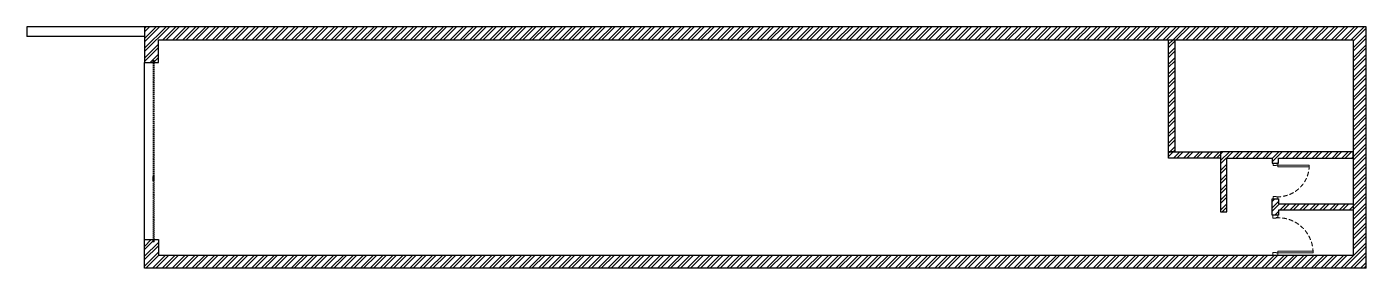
# Model space of a CAD drawing. Header units: feet. Extents: x -31848 to 0, y 0 to 5741.
import ezdxf

# ---------------------------------------------------------------- set-up
doc = ezdxf.new("R2010")
doc.units = ezdxf.units.FT
doc.header["$LTSCALE"] = 33
doc.header["$MEASUREMENT"] = 0
doc.linetypes.add('HIDDEN2', pattern=[4.7625, 3.175, -1.5875])
doc.linetypes.add('HIDDENX2', pattern=[0.75, 0.5, -0.25])
for name, color, linetype, lineweight in [('A-shutter', 8, 'Continuous', 18), ('A-WALL HATCH', 251, 'Continuous', 0), ('Door', 2, 'Continuous', 13), ('LENS-DOOR', 34, 'Continuous', 20), ('rolling shutter', 1, 'Continuous', 5)]:
    doc.layers.add(name, color=color, linetype=linetype, lineweight=lineweight)
doc.layers.add('A-WALL', color=1, linetype='Continuous')
pattern_1 = [(45, (-3391640.25, 5458740.59), (-117.733279, 117.733279), []), (45, (-3391561.76, 5458740.59), (-117.733279, 117.733279), [])]

# ---------------------------------------------------------------- blocks, each defined once
blk = doc.blocks.new('*U5')
at = {"layer": 'LENS-DOOR'}
for p, q in [((548102, 1779422), (548102, 1778586)), ((548102, 1779422), (548141, 1779422)), ((548141, 1778586), (548141, 1779422)), ((547249, 1778580), (547256, 1778580)), ((547249, 1778473), (547249, 1778580)), ((547249, 1778473), (547256, 1778473)), ((547256, 1778586), (547302, 1778586)), ((547256, 1778580), (547256, 1778586)), ((547256, 1778466), (547256, 1778473)), ((547256, 1778466), (547315, 1778466)), ((547302, 1778544), (547302, 1778586)), ((547302, 1778544), (547315, 1778544)), ((547315, 1778466), (547315, 1778544)), ((548102, 1778586), (548141, 1778586)), ((548131, 1778466), (548131, 1778544)), ((548145, 1778544), (548131, 1778544)), ((548191, 1778466), (548131, 1778466)), ((548191, 1778586), (548145, 1778586)), ((548145, 1778544), (548145, 1778586)), ((548191, 1778580), (548191, 1778586)), ((548197, 1778580), (548191, 1778580)), ((548191, 1778466), (548191, 1778473)), ((548197, 1778473), (548191, 1778473)), ((548197, 1778473), (548197, 1778580))]:
    blk.add_line(p, q, dxfattribs=at)
at = {"layer": 'LENS-DOOR', "color": 7, "linetype": 'HIDDEN2'}
blk.add_ellipse((548141, 1778586), major_axis=(-836, 0), ratio=1, start_param=-1.570791, end_param=0.051209, dxfattribs=at)
blk = doc.blocks.new('*U6')
at = {"layer": 'LENS-DOOR'}
for p, q in [((548112, 1779330), (548112, 1778580)), ((548112, 1779330), (548147, 1779330)), ((548147, 1778580), (548147, 1779330)), ((547347, 1778574), (547353, 1778574)), ((547347, 1778479), (547347, 1778574)), ((547347, 1778479), (547353, 1778479)), ((547353, 1778580), (547394, 1778580)), ((547353, 1778574), (547353, 1778580)), ((547353, 1778473), (547353, 1778479)), ((547353, 1778473), (547406, 1778473)), ((547394, 1778542), (547394, 1778580)), ((547394, 1778542), (547406, 1778542)), ((547406, 1778473), (547406, 1778542)), ((548112, 1778580), (548147, 1778580)), ((548138, 1778473), (548138, 1778542)), ((548150, 1778542), (548138, 1778542)), ((548191, 1778473), (548138, 1778473)), ((548191, 1778580), (548150, 1778580)), ((548150, 1778542), (548150, 1778580)), ((548191, 1778574), (548191, 1778580)), ((548197, 1778574), (548191, 1778574)), ((548191, 1778473), (548191, 1778479)), ((548197, 1778479), (548191, 1778479)), ((548197, 1778479), (548197, 1778574))]:
    blk.add_line(p, q, dxfattribs=at)
at = {"layer": 'LENS-DOOR', "color": 7, "linetype": 'HIDDEN2'}
blk.add_ellipse((548147, 1778580), major_axis=(-750, 0), ratio=1, start_param=-1.570791, end_param=0.051209, dxfattribs=at)
blk = doc.blocks.new('*U3')
at = {"layer": 'A-shutter', "color": 5, "ltscale": 10}
for points in [[(41041733, -1561539), (41041733, -1561544), (41041688, -1561544), (41041688, -1561564), (41041733, -1561564), (41041733, -1561569), (41041683, -1561569), (41041683, -1561539)], [(41043133, -1561539), (41043133, -1561544), (41043178, -1561544), (41043178, -1561564), (41043133, -1561564), (41043133, -1561569), (41043183, -1561569), (41043183, -1561539)]]:
    blk.add_lwpolyline(points, close=True, dxfattribs=at)
at = {"layer": 'A-shutter', "color": 5, "linetype": 'HIDDENX2', "ltscale": 2}
blk.add_lwpolyline([(41041688, -1561544), (41041688, -1561564), (41043178, -1561564), (41043178, -1561544)], close=True, dxfattribs=at)
blk = doc.blocks.new('*U4')
at = {"layer": 'A-shutter', "color": 5, "ltscale": 10}
for points in [[(41041733, -1561539), (41041733, -1561544), (41041688, -1561544), (41041688, -1561564), (41041733, -1561564), (41041733, -1561569), (41041683, -1561569), (41041683, -1561539)], [(41044444, -1561539), (41044444, -1561544), (41044489, -1561544), (41044489, -1561564), (41044444, -1561564), (41044444, -1561569), (41044494, -1561569), (41044494, -1561539)]]:
    blk.add_lwpolyline(points, close=True, dxfattribs=at)
at = {"layer": 'A-shutter', "color": 5, "linetype": 'HIDDENX2', "ltscale": 2}
blk.add_lwpolyline([(41041688, -1561544), (41041688, -1561564), (41044489, -1561564), (41044489, -1561544)], close=True, dxfattribs=at)

msp = doc.modelspace()

# ---------------------------------------------------------------- hatches: boundary and pattern name
at = {"layer": 'A-WALL HATCH'}
h = msp.add_hatch(dxfattribs=at)
h.set_pattern_fill('ANSI32', color=256, scale=444)
h.set_pattern_definition(pattern_1)
h.paths.add_polyline_path([(-28718, 4891), (-28718, 5431), (-27858, 5431), (-27738, 5431), (-26168, 5431), (-310, 5431), (-310, 310), (-26168, 310), (-28718, 310), (-28718, 590), (-28718, 680), (-29048, 680), (-29048, 0), (0, 0), (0, 5741), (-26168, 5741), (-27738, 5741), (-27858, 5741), (-29048, 5741), (-29048, 4891)])
h = msp.add_hatch(dxfattribs=at)
h.set_pattern_fill('ANSI32', color=256, scale=444)
h.set_pattern_definition(pattern_1)
h.paths.add_polyline_path([(-310, 1378), (-2084, 1378), (-2084, 1258), (-2234, 1258), (-2234, 1648), (-2084, 1648), (-2084, 1528), (-310, 1528)])
h.paths.add_polyline_path([(-3314, 1338), (-3314, 2618), (-2234, 2618), (-2234, 2498), (-2084, 2498), (-2084, 2618), (-310, 2618), (-310, 2768), (-3464, 2768), (-3464, 1338)])
h.paths.add_polyline_path([(-3464, 2618), (-4698, 2618), (-4698, 2768), (-3464, 2768)])
h.paths.add_polyline_path([(-4548, 2768), (-4698, 2768), (-4698, 5431), (-4548, 5431)])

# ---------------------------------------------------------------- linework, layer by layer
msp.add_line((-29048, 680), (-29048, 4891))
at = {"layer": 'A-WALL'}
for p, q in [((-31848, 5741), (-31848, 5511)), ((-29048, 5741), (-31848, 5741)), ((-29048, 5511), (-31848, 5511)), ((0, 0), (-29048, 0))]:
    msp.add_line(p, q, dxfattribs=at)
for points in [[(0, 0), (0, 5741), (-26168, 5741), (-27738, 5741), (-27858, 5741), (-29048, 5741), (-29048, 4891), (-29048, 4891), (-29048, 4891), (-28718, 4891), (-28718, 5431), (-27858, 5431), (-27738, 5431), (-26168, 5431), (-310, 5431), (-310, 310)], [(-29048, 0), (-29048, 680), (-28718, 680), (-28718, 590), (-28718, 590), (-28718, 310), (-27858, 310), (-27738, 310), (-26168, 310), (-310, 310)]]:
    msp.add_lwpolyline(points, dxfattribs=at)
for points in [[(-4548, 2768), (-4698, 2768), (-4698, 5431), (-4548, 5431)], [(-3464, 2618), (-4698, 2618), (-4698, 2768), (-3464, 2768)], [(-3314, 1338), (-3314, 2618), (-2234, 2618), (-2234, 2498), (-2084, 2498), (-2084, 2618), (-310, 2618), (-310, 2768), (-3464, 2768), (-3464, 1338)], [(-310, 1378), (-2084, 1378), (-2084, 1258), (-2234, 1258), (-2234, 1648), (-2084, 1648), (-2084, 1528), (-310, 1528)]]:
    msp.add_lwpolyline(points, close=True, dxfattribs=at)

# ---------------------------------------------------------------- block references
at = {"layer": 'Door', "xscale": -1, "rotation": 270}
msp.add_blockref('*U6', (-1780685, -545699), dxfattribs=at)
at = {"layer": 'Door', "rotation": 270}
msp.add_blockref('*U5', (-1780685, 548507), dxfattribs=at)
at = {"layer": 'rolling shutter', "color": 2, "xscale": -1, "rotation": 270}
msp.add_blockref('*U4', (1532721, -41039553), dxfattribs=at)
at = {"layer": 'rolling shutter', "color": 2, "rotation": 270}
msp.add_blockref('*U3', (1532721, 41043813), dxfattribs=at)

doc.saveas('drawing.dxf')
